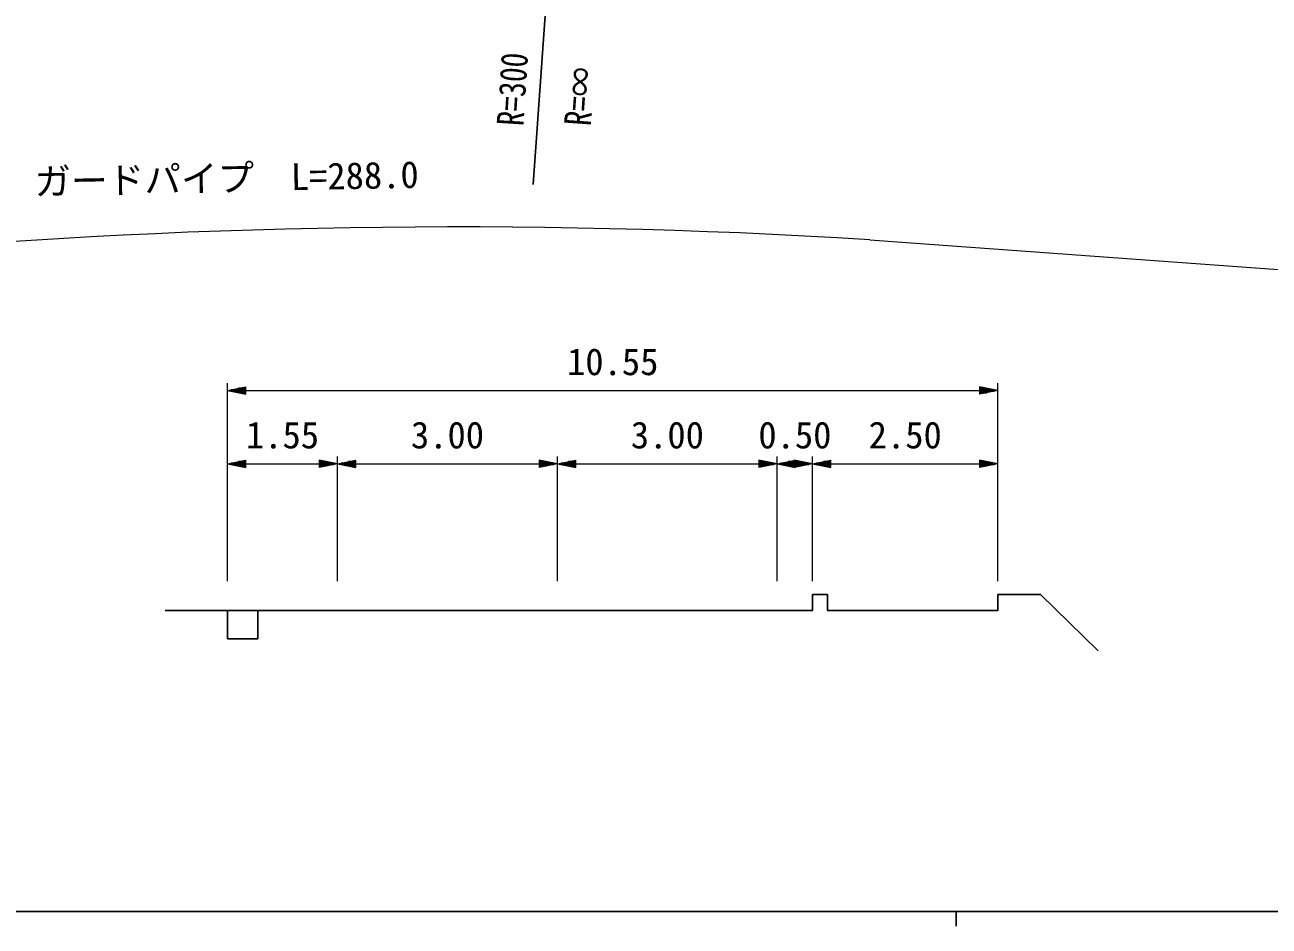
# Model space of a CAD drawing. Units: millimetres, scale not verified. Extents: x 40000 to 680000, y 20000 to 380000.
# Drawn here: x 204456 to 289352, y 204000 to 265503 of the extents above; entities that cross this region are included whole.
import ezdxf
from ezdxf.enums import TextEntityAlignment as Align

# ---------------------------------------------------------------- set-up
doc = ezdxf.new("R2010")
doc.units = ezdxf.units.MM
doc.header["$LTSCALE"] = 1000
for name, color, linetype, lineweight in [('M-BGD', 7, 'Continuous', 25), ('M-BMK-SRVR', 3, 'Continuous', 25), ('M-STR-HTXT', 7, 'Continuous', 13), ('M-TTL-BAND', 7, 'Continuous', 25)]:
    doc.layers.add(name, color=color, linetype=linetype, lineweight=lineweight)
doc.styles.add('ＭＳ ゴシック', font='')
doc.styles.get('ＭＳ ゴシック').set_extended_font_data('MS Gothic')

msp = doc.modelspace()

# ---------------------------------------------------------------- linework, layer by layer
at = {"layer": 'M-BGD'}
for points in [[(214027, 225550), (258203, 225550), (258203, 226634), (259215, 226634), (259215, 225550), (270845, 225550), (270845, 226634), (273757, 226634), (277699, 222781)], [(218288, 225550), (218288, 223615), (220348, 223615), (220348, 225550)]]:
    msp.add_lwpolyline(points, dxfattribs=at)
at = {"layer": 'M-BMK-SRVR'}
msp.add_line((242235, 297723), (239127, 254615), dxfattribs=at)
at = {"layer": 'M-STR-HTXT'}
for p, q in [((262106, 250840), (386538, 241791)), ((218288, 227550), (218288, 241050)), ((218288, 240550), (219538, 240800)), ((218288, 240550), (219538, 240300)), ((218288, 240550), (219538, 240550)), ((219538, 240600), (218538, 240600)), ((219538, 240500), (218538, 240500)), ((218788, 240650), (219538, 240650)), ((218788, 240450), (219538, 240450)), ((219538, 240700), (219038, 240700)), ((219538, 240400), (219038, 240400)), ((219288, 240750), (219538, 240750)), ((219288, 240350), (219538, 240350)), ((219538, 240300), (219538, 240800)), ((219538, 240550), (225781, 240550)), ((225781, 240550), (240803, 240550)), ((240803, 240550), (255788, 240550)), ((255788, 240550), (258203, 240550)), ((258203, 240550), (269595, 240550)), ((270845, 240550), (269595, 240800)), ((269595, 240800), (269595, 240300)), ((269845, 240750), (269595, 240750)), ((269595, 240700), (270095, 240700)), ((270345, 240650), (269595, 240650)), ((269595, 240600), (270595, 240600)), ((270845, 240550), (269595, 240300)), ((270845, 240550), (269595, 240550)), ((269595, 240500), (270595, 240500)), ((270345, 240450), (269595, 240450)), ((269595, 240400), (270095, 240400)), ((269845, 240350), (269595, 240350)), ((270845, 227550), (270845, 241050)), ((225781, 227550), (225781, 236050)), ((240803, 227550), (240803, 236050)), ((255788, 227550), (255788, 236050)), ((258203, 227550), (258203, 236050)), ((218288, 235550), (219538, 235800)), ((218288, 235550), (219538, 235300)), ((218288, 235550), (219538, 235550)), ((219538, 235600), (218538, 235600)), ((219538, 235500), (218538, 235500)), ((218788, 235650), (219538, 235650)), ((218788, 235450), (219538, 235450)), ((219538, 235700), (219038, 235700)), ((219538, 235400), (219038, 235400)), ((219288, 235750), (219538, 235750)), ((219288, 235350), (219538, 235350)), ((219538, 235300), (219538, 235800)), ((219538, 235550), (224531, 235550)), ((225781, 235550), (224531, 235800)), ((224531, 235800), (224531, 235300)), ((224781, 235750), (224531, 235750)), ((224531, 235700), (225031, 235700)), ((225281, 235650), (224531, 235650)), ((224531, 235600), (225531, 235600)), ((225781, 235550), (224531, 235300)), ((225781, 235550), (224531, 235550)), ((224531, 235500), (225531, 235500)), ((225281, 235450), (224531, 235450)), ((224531, 235400), (225031, 235400)), ((224781, 235350), (224531, 235350)), ((225781, 235550), (227031, 235800)), ((225781, 235550), (227031, 235300)), ((225781, 235550), (227031, 235550)), ((227031, 235600), (226031, 235600)), ((227031, 235500), (226031, 235500)), ((226281, 235650), (227031, 235650)), ((226281, 235450), (227031, 235450)), ((227031, 235700), (226531, 235700)), ((227031, 235400), (226531, 235400)), ((226781, 235750), (227031, 235750)), ((226781, 235350), (227031, 235350)), ((227031, 235300), (227031, 235800)), ((227031, 235550), (239553, 235550)), ((240803, 235550), (239553, 235800)), ((239553, 235800), (239553, 235300)), ((239803, 235750), (239553, 235750)), ((239553, 235700), (240053, 235700)), ((240303, 235650), (239553, 235650)), ((239553, 235600), (240553, 235600)), ((240803, 235550), (239553, 235300)), ((240803, 235550), (239553, 235550)), ((239553, 235500), (240553, 235500)), ((240303, 235450), (239553, 235450)), ((239553, 235400), (240053, 235400)), ((239803, 235350), (239553, 235350)), ((240803, 235550), (242053, 235800)), ((240803, 235550), (242053, 235300)), ((240803, 235550), (242053, 235550)), ((242053, 235600), (241053, 235600)), ((242053, 235500), (241053, 235500)), ((241303, 235650), (242053, 235650)), ((241303, 235450), (242053, 235450)), ((242053, 235700), (241553, 235700)), ((242053, 235400), (241553, 235400)), ((241803, 235750), (242053, 235750)), ((241803, 235350), (242053, 235350)), ((242053, 235300), (242053, 235800)), ((242053, 235550), (254538, 235550)), ((255788, 235550), (254538, 235800)), ((254538, 235800), (254538, 235300)), ((254788, 235750), (254538, 235750)), ((254538, 235700), (255038, 235700)), ((255288, 235650), (254538, 235650)), ((254538, 235600), (255538, 235600)), ((255788, 235550), (254538, 235300)), ((255788, 235550), (254538, 235550)), ((254538, 235500), (255538, 235500)), ((255288, 235450), (254538, 235450)), ((254538, 235400), (255038, 235400)), ((254788, 235350), (254538, 235350)), ((255788, 235550), (257038, 235800)), ((255788, 235550), (257038, 235300)), ((255788, 235550), (257038, 235550)), ((257038, 235600), (256038, 235600)), ((257038, 235500), (256038, 235500)), ((256288, 235650), (257038, 235650)), ((256288, 235450), (257038, 235450)), ((257038, 235700), (256538, 235700)), ((257038, 235400), (256538, 235400)), ((256788, 235750), (257038, 235750)), ((256788, 235350), (257038, 235350)), ((258203, 235550), (256953, 235800)), ((256953, 235800), (256953, 235300)), ((257203, 235750), (256953, 235750)), ((256953, 235700), (257453, 235700)), ((257703, 235650), (256953, 235650)), ((256953, 235600), (257953, 235600)), ((258203, 235550), (256953, 235300)), ((258203, 235550), (256953, 235550)), ((256953, 235500), (257953, 235500)), ((257703, 235450), (256953, 235450)), ((256953, 235400), (257453, 235400)), ((257203, 235350), (256953, 235350)), ((257038, 235300), (257038, 235800)), ((258203, 235550), (259453, 235800)), ((258203, 235550), (259453, 235300)), ((258203, 235550), (259453, 235550)), ((259453, 235600), (258453, 235600)), ((259453, 235500), (258453, 235500)), ((258703, 235650), (259453, 235650)), ((258703, 235450), (259453, 235450)), ((259453, 235700), (258953, 235700)), ((259453, 235400), (258953, 235400)), ((259203, 235750), (259453, 235750)), ((259203, 235350), (259453, 235350)), ((259453, 235300), (259453, 235800)), ((259453, 235550), (269595, 235550)), ((270845, 235550), (269595, 235800)), ((269595, 235800), (269595, 235300)), ((269845, 235750), (269595, 235750)), ((269595, 235700), (270095, 235700)), ((270345, 235650), (269595, 235650)), ((269595, 235600), (270595, 235600)), ((270845, 235550), (269595, 235300)), ((270845, 235550), (269595, 235550)), ((269595, 235500), (270595, 235500)), ((270345, 235450), (269595, 235450)), ((269595, 235400), (270095, 235400)), ((269845, 235350), (269595, 235350))]:
    msp.add_line(p, q, dxfattribs=at)
msp.add_arc((233877, -205353), 457066, 86.45908, 104.2329, dxfattribs=at)
at = {"layer": 'M-TTL-BAND'}
for p, q in [((40000, 205000), (579000, 205000)), ((268000, 205000), (268000, 204000))]:
    msp.add_line(p, q, dxfattribs=at)

# ---------------------------------------------------------------- texts
at = {"layer": 'M-BMK-SRVR', "style": 'ＭＳ ゴシック', "width": 0.8}
for s, rotation, p in [('R=300', 86.384, (239178, 261021)), ('R=∞', 85.947, (243760, 260519))]:
    msp.add_text(s, height=1833, rotation=rotation, dxfattribs=at).set_placement(p, align=Align.BOTTOM_CENTER)
at = {"layer": 'M-STR-HTXT', "style": 'ＭＳ ゴシック'}
msp.add_text('ガードパイプ  L=288.0', height=1833, rotation=1.086, dxfattribs=at).set_placement((218244, 253585), align=Align.BOTTOM_CENTER)
for s, p in [('10.55', (244567, 241050)), ('1.55', (222035, 236050)), ('3.00', (233292, 236050)), ('3.00', (248295, 236050)), ('0.50', (256996, 236050)), ('2.50', (264524, 236050))]:
    msp.add_text(s, height=1833, dxfattribs=at).set_placement(p, align=Align.BOTTOM_CENTER)

doc.saveas('drawing.dxf')
